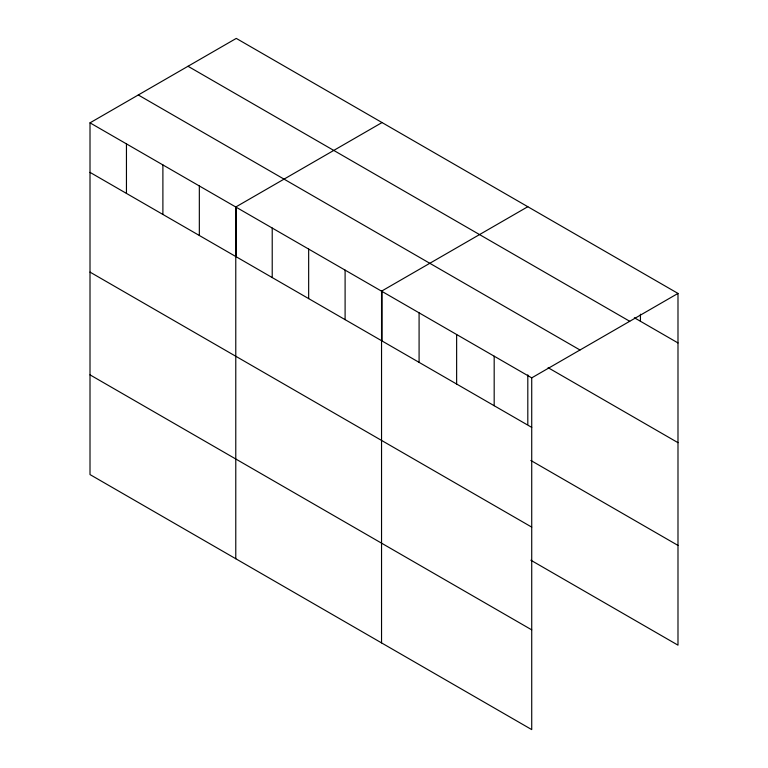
<?xml version="1.0" encoding="UTF-8"?>
<svg xmlns="http://www.w3.org/2000/svg" width="768" height="768" viewBox="0 0 768 768"><rect width="100%" height="100%" fill="white"/><g stroke="black" fill="none" stroke-linecap="round" stroke-linejoin="round"><path stroke-width="1.15" d="M90.01 122.842L531.725 377.866L531.725 729.6L90.01 474.576L90.01 122.842L236.275 38.4L677.99 293.424L677.99 645.158L530.851 560.208M382.042 122.554L235.776 206.995L235.776 558.739M527.808 206.717L381.542 291.158L381.542 642.893M531.725 377.866L677.99 293.424M634.349 317.75L677.99 342.941M188.006 66.269L629.722 321.283M138.278 94.973L579.994 349.997M548.102 367.69L677.99 442.675M90.01 172.368L531.725 427.392M530.851 460.474L677.99 545.424M90.01 272.102L531.725 527.117M90.01 374.851L531.725 629.866M640.445 314.189L640.445 321.264M527.808 374.861L527.808 424.474M494.179 356.189L494.179 405.715M456.634 334.512L456.634 384.038M419.088 312.835L419.088 362.362M382.042 290.707L382.042 340.31M345.101 270.115L345.101 319.642M308.659 249.082L308.659 298.598M272.218 228.038L272.218 277.565M236.275 206.554L236.275 256.157M199.334 185.962L199.334 235.488M162.893 164.918L162.893 214.445M126.451 143.885L126.451 193.411"/></g></svg>
